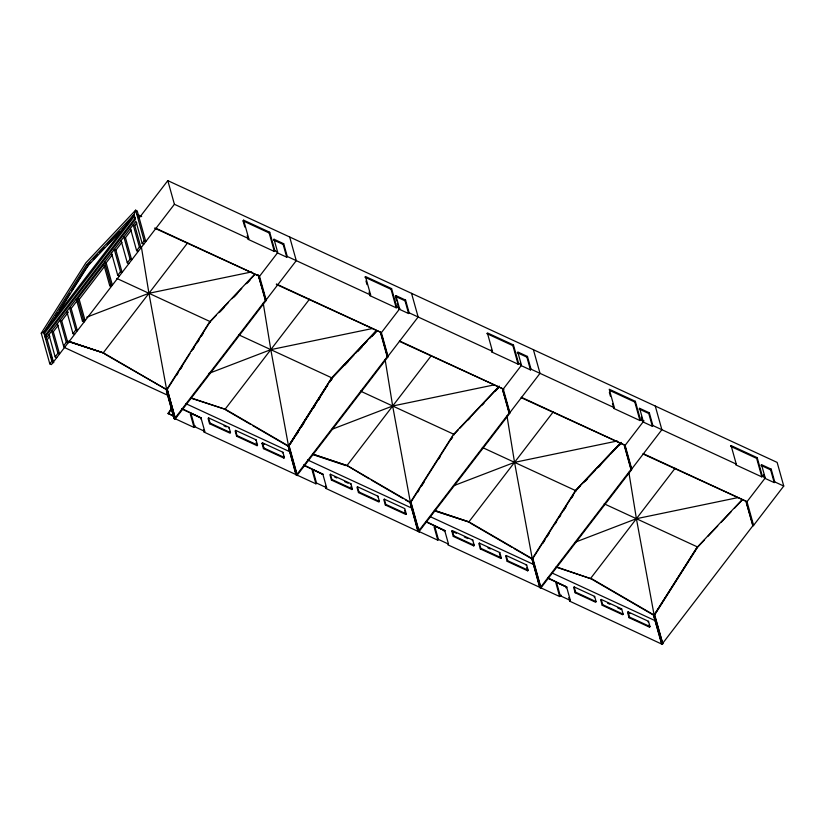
<?xml version="1.0" encoding="UTF-8"?>
<svg xmlns="http://www.w3.org/2000/svg" width="825" height="825" viewBox="0 0 825 825"><rect width="100%" height="100%" fill="white"/><g stroke="black" fill="none" stroke-linecap="round" stroke-linejoin="round"><path stroke-width="1.24" d="M41.25 333.197L85.934 262.742L135.62 210.189L137.228 210.932L145.788 241.581L144.169 240.838L135.62 210.189L134.093 214.572L43.756 332.32L41.25 333.197L49.809 363.835L51.418 364.588L174.405 204.28L167.805 180.634L139.188 217.934M45.076 337.033L135.403 219.295L134.093 214.572L86.532 264.877L43.756 332.32L51.82 361.216L53.439 361.958L47.221 339.683L45.602 338.941L135.939 221.193L142.158 243.468L143.767 244.21M55.749 315.965L57.812 312.716M59.183 310.551L70.156 293.246M71.528 291.081L86.625 267.279M53.635 320.017L88.141 265.619L129.535 221.843M175.055 416.573L175.519 419.265L167.217 389.431L190.008 353.523M191.369 351.337L210.004 321.956L216.171 315.439M176.519 375.427L177.901 373.251M180.654 368.899L182.036 366.723M193.071 349.315L194.453 347.139M197.216 342.787L199.289 339.529M201.352 336.26L203.424 333.001M376.313 330.681L331.743 377.819L288.502 445.985L296.691 475.293L297.175 474.664M383.532 341.694L387.822 357.07L297.485 474.808L296.845 474.55L288.771 445.634L331.567 378.17L376.499 330.639M327.731 384.842L289.771 444.696L327.742 384.863M330.815 380.655L332.197 378.479L329.113 382.666L331.877 378.335L353.904 355.018M297.01 433.95L298.382 431.774M301.146 427.422L303.909 423.07M313.562 407.849L314.944 405.673M318.398 400.228L319.77 398.052M411.644 501.053L452.368 436.848M417.491 492.484L418.873 490.308M421.637 485.956L424.39 481.604M438.879 458.762L440.261 456.586M451.306 439.189L452.677 437.013M620.926 442.468L575.479 490.535L532.249 558.69L540.427 588.008L540.911 587.379M532.826 558.494L575.613 491.03L580.016 486.368M542.819 543.397L544.882 540.138M546.954 536.869L549.027 533.61M555.235 523.823L556.617 521.647M559.371 517.296L560.752 515.12M563.516 510.768L566.27 506.416M571.787 497.712L573.169 495.536M557.164 567.466L590.906 578.717L653.534 615.13L661.598 644.036L662.3 644.366L662.764 643.758L654.38 614.708L697.177 547.243L742.108 499.713M662.764 643.758L654.689 614.852L697.486 547.377L704.529 539.921M173.941 416.512L168.104 413.356L171.693 408.045M168.248 413.882L171.837 408.571M134.506 216.057L44.168 333.805L45.788 334.548L46.386 336.703M45.788 334.548L135.341 217.821M77.591 298.712L79.2 299.454L85.119 320.657L83.511 319.914L77.591 298.712L103.816 264.526L109.735 285.728L111.344 286.471M47.221 339.683L49.882 336.208M53.316 331.722L51.707 330.98L57.925 353.255L59.544 353.997L53.316 331.722L58.235 325.318M61.71 320.791L60.101 320.038L66.32 342.313L67.928 343.066L61.71 320.791L68.382 312.097M71.156 308.478L69.547 307.725L75.766 330.01L77.375 330.753L71.156 308.478L77.127 300.702M106.157 262.855L104.548 262.103L110.767 284.377L112.375 285.13L106.157 262.855L112.355 254.781M115.902 250.15L114.283 249.408L120.512 271.683L122.121 272.436L115.902 250.15L121.945 242.282M125.472 237.682L123.863 236.93L130.082 259.205L131.691 259.958L125.472 237.682L131.288 230.093M134.795 225.534L133.176 224.782L139.404 247.057L141.013 247.809L134.795 225.534L136.857 222.833M79.2 299.454L104.662 266.279M49.809 363.835L51.82 361.216M56.76 357.617L55.151 356.874L57.925 353.255M65.154 346.686L63.546 345.933L66.32 342.313M74.601 334.373L72.992 333.63L75.766 330.01M84.088 322.008L82.479 321.255L83.511 319.914M109.735 285.728L110.767 284.377M119.347 276.055L117.727 275.302L120.512 271.683M128.917 263.577L127.308 262.824L130.082 259.205M138.239 251.429L136.62 250.676L139.404 247.057M142.158 243.468L144.169 240.838M53.862 362.639L52.955 362.588L50.902 355.255M69.156 341.406L103.29 352.791L187.626 242.87M244.788 227.05L243.066 220.883L243.612 220.172L269.723 232.248L274.89 250.748L277.592 251.996L277.045 252.718L286.718 257.183L287.265 256.472L283.707 243.726L274.034 239.25L273.488 239.972L283.161 244.437L286.718 257.183M274.89 250.748L274.343 251.46L248.232 239.394L248.779 238.672L243.612 220.172M274.343 251.46L269.177 232.959L269.723 232.248M258.833 275.983L154.502 228.102M283.161 244.437L283.707 243.726M277.613 252.728L259.524 276.293L266.124 299.939M175.519 419.265L174.127 418.615L166.258 389.431L104.528 353.935M264.629 295.979L265.949 300.713L175.612 418.461L174.972 418.192L265.351 300.403L258.153 274.653M190.936 413.377L190.338 414.15L194.061 427.463L194.648 426.7L190.936 413.377L201.042 418.058L204.765 431.372L204.167 432.145L315.934 483.821L316.522 483.048L312.799 469.734L312.211 470.508L315.934 483.821M200.454 418.822L201.042 418.058M208.56 417.873L208.096 418.481L209.56 423.71L230.031 433.177L230.495 432.568L229.03 427.34L208.56 417.873L210.024 423.101L230.495 432.568M209.56 423.71L210.024 423.101M309.488 299.217L225.153 409.148L288.502 445.985L270.806 349.645L263.247 303.239M191.555 398.392L225.503 409.375L190.554 397.722M228.566 427.938L229.03 427.34M235.599 430.382L235.135 430.98L236.6 436.208L257.07 445.675L257.534 445.067L256.07 439.838L235.599 430.382L237.064 435.61L257.534 445.067M236.6 436.208L237.064 435.61M365.485 276.53L364.939 277.241L391.05 289.317L396.217 307.818L396.763 307.106L391.597 288.606L365.485 276.53L370.652 295.03L370.105 295.742L396.217 307.818M255.606 440.447L256.07 439.838M261.999 443.396L262.463 442.798L282.923 452.265L284.388 457.493L283.924 458.092L263.453 448.635L261.999 443.396L264.268 444.448M263.453 448.635L263.917 448.027L262.463 442.798M391.05 289.317L391.597 288.606M395.907 295.608L395.361 296.319L405.034 300.795L408.592 313.541L409.138 312.83L405.58 300.083L395.907 295.608L399.465 308.354L398.918 309.066L408.592 313.541M282.459 452.863L282.923 452.265M295.989 474.973L288.131 445.789L296.206 474.695M380.707 332.331L276.375 284.46M405.034 300.795L405.58 300.083M399.939 308.468L381.387 332.65L387.987 356.297M296.845 474.55L387.214 356.761L380.614 333.114L381.212 333.424M330.433 474.231L329.969 474.829L331.433 480.067L351.893 489.524L352.358 488.926L350.903 483.698L330.433 474.231L331.897 479.459L352.358 488.926M331.433 480.067L331.897 479.459M418.461 528.072L419.265 531.981L326.04 488.493L326.628 487.73L322.915 474.406L312.799 469.734M312.892 454.121L347.026 465.506L431.362 355.575M350.439 484.296L350.903 483.698M357.472 486.729L357.008 487.338L358.473 492.566L378.933 502.033L379.397 501.425L377.943 496.196L357.472 486.729L358.937 491.958L379.397 501.425M358.473 492.566L358.937 491.958M377.479 496.805L377.943 496.196M518.626 363.464L518.079 364.176L491.968 352.1L492.515 351.388L487.348 332.887L513.459 344.953L518.626 363.464L521.328 364.712L520.781 365.423L530.454 369.899L531.011 369.188L527.453 356.441L517.77 351.966L521.328 364.712M384.326 499.156L383.862 499.754L385.327 504.983L405.787 514.449L406.251 513.841L404.797 508.613L384.326 499.156L385.791 504.384L406.251 513.841M385.327 504.983L385.791 504.384M518.079 364.176L512.913 345.675L513.459 344.953M502.58 388.688L399.413 341.354M530.454 369.899L526.897 357.153L527.453 356.441M521.348 365.434L503.26 389.008L509.86 412.644M506.385 401.6L509.685 413.418L419.358 531.166L418.718 530.908L509.087 413.108L502.487 389.462L505.725 399.238M419.048 531.022L418.564 531.651L410.376 502.343L392.669 406.003L385.12 359.597M434.672 526.092L434.084 526.855L437.797 540.179L438.395 539.406L434.672 526.092L444.778 530.764L448.501 544.077L447.913 544.851L559.67 596.537L560.257 595.763L556.545 582.45L555.947 583.213L559.67 596.537M444.19 531.537L444.778 530.764M451.842 531.187L452.306 530.588L472.766 540.045L474.231 545.273L473.767 545.882L453.296 536.415L451.842 531.187L456.39 533.29M453.296 536.415L453.76 535.817L452.306 530.588M434.754 510.469L468.889 521.854L553.224 411.933M472.302 540.653L472.766 540.045M479.346 543.087L478.882 543.696L480.336 548.924L500.806 558.391L501.27 557.783L499.806 552.554L479.346 543.087L480.8 548.316L501.27 557.783M480.336 548.924L480.8 548.316M499.342 553.152L499.806 552.554M640.499 419.812L639.952 420.533L613.841 408.457L614.388 407.736L609.221 389.235L635.333 401.311L640.499 419.812L643.201 421.07L642.654 421.781L652.327 426.257L652.874 425.535L649.316 412.789L639.643 408.323L639.097 409.035L648.77 413.511L652.327 426.257M506.199 555.503L505.735 556.112L507.189 561.34L527.66 570.807L528.124 570.199L526.659 564.97L506.199 555.503L507.653 560.732L528.124 570.199M507.189 561.34L507.653 560.732M639.952 420.533L634.786 402.022L635.333 401.311M526.195 565.579L526.659 564.97M539.736 587.689L531.867 558.504L539.942 587.41M624.442 445.046L521.276 397.712M648.77 413.511L649.316 412.789M644.005 420.771L625.123 445.356L631.733 469.002M625.288 447.315L631.558 469.776L541.221 587.524L540.581 587.256L630.95 469.466L624.35 445.82L624.958 446.129M566.063 587.895L566.651 587.122L556.545 582.45M574.169 586.936L573.705 587.544L575.169 592.773L595.629 602.24L596.093 601.631L594.639 596.403L574.169 586.936L575.633 592.164L596.093 601.631M575.169 592.773L575.633 592.164M661.598 644.036L569.776 601.208L570.364 600.435L566.651 587.122M675.097 468.291L590.762 578.212L654.112 615.048L662.3 644.366M590.906 578.717L556.163 566.785M594.175 597.011L594.639 596.403M601.208 599.445L600.744 600.043L602.209 605.282L622.679 614.738L623.143 614.14L621.679 608.912L601.208 599.445L602.673 604.673L623.143 614.14M602.209 605.282L602.673 604.673M731.094 445.593L730.548 446.304L756.649 458.38L761.815 476.881L762.372 476.169L757.206 457.669L731.094 445.593L736.261 464.093L735.704 464.815L761.815 476.881M621.679 608.912L621.215 609.51L617.801 607.932M627.598 612.47L628.062 611.861L648.533 621.328L649.997 626.557L649.533 627.165L629.062 617.698L627.598 612.47L629.877 613.522M629.062 617.698L629.527 617.09L628.062 611.861M756.649 458.38L757.206 457.669M761.516 464.671L760.959 465.393L770.643 469.868L774.201 482.604L774.747 481.893L771.189 469.147L761.516 464.671L765.074 477.417L764.528 478.139L774.201 482.604M648.068 621.926L648.533 621.328M653.534 615.13L661.815 643.768M746.316 501.404L643.149 454.07M770.643 469.868L771.189 469.147M753.596 525.36L746.996 501.713L765.095 478.149M662.454 643.613L752.823 525.824L746.223 502.177L753.132 525.968L783.75 486.059L777.15 462.412L167.805 180.634M87.997 265.114L90.626 262.34M93.246 259.566L97.618 254.946M99.361 253.1L104.61 247.552M107.229 244.778L119.46 231.835M86.615 267.62L87.419 266.774M254.636 274.292L209.694 321.822L210.323 322.121M218.821 312.665L228.515 302.393M232.031 298.691L241.725 288.41M246.118 283.779L254.946 274.426M220.007 311.871L224.41 307.22M234.104 296.969L237.621 293.246M247.314 282.996L249.954 280.201M355.668 353.152L367.115 341.034M369.755 338.281L376.808 330.784M344.52 365.434L348.047 361.711M357.73 351.46L362.134 346.799M371.827 336.559L376.231 331.897M499.249 386.069L453.441 434.528L454.059 434.837M453.75 434.692L458.153 430.011M459.917 428.165L498.682 387.142M468.157 419.925L469.91 418.069M482.243 405.023L484.007 403.157M495.454 391.05L498.981 387.317M621.122 442.417L575.303 490.885L575.933 491.184M583.543 482.656L595 470.528M597.64 467.754L609.097 455.617M610.851 453.781L620.544 443.499M585.616 480.944L587.379 479.077M598.826 466.971L600.59 465.104M619.09 445.541L620.843 443.675M708.056 536.198L717.75 525.948M721.277 522.215L730.96 511.964M734.487 508.241L742.417 499.847M86.677 317.192L148.933 293.287L251.677 271.93M208.539 373.539L270.806 349.645L372.292 328.546M331.609 429.443L392.669 406.003L494.154 384.893M453.482 485.791L514.542 462.361L617.275 440.993M575.345 542.149L636.415 518.708L737.901 497.609M137.29 214.675L140.941 215.892M138.064 215.387L141.683 216.593M137.858 215.655L140.271 216.459M67.485 340.962L103.641 353.028L68.475 341.643M312.427 454.08L347.377 465.733L369.136 478.789M313.418 454.75L345.964 465.609M434.301 510.427L469.25 522.091L436.497 511.51M243.066 220.883L269.177 232.959M486.802 333.599L512.913 345.675M609.809 390.483L634.786 402.022M517.223 352.677L526.897 357.153M174.405 204.28L248.779 238.672M287.265 256.472L370.652 295.03M396.763 307.106L399.465 308.354M409.138 312.83L492.515 351.388M531.011 369.188L614.388 407.736M652.874 425.535L736.261 464.093M762.372 476.169L765.074 477.417M774.747 481.893L783.75 486.059M155.719 228.195L259.586 276.231M276.416 284.017L381.449 332.588M399.455 340.911L503.941 389.317M521.328 397.268L625.185 445.294M643.191 453.616L747.058 501.652M258.741 276.757L263.969 293.618M265.351 300.403L265.949 300.713M387.214 356.761L387.822 357.07M509.087 413.108L509.685 413.418M630.95 469.466L631.558 469.776M116.748 278.407L209.87 321.472L166.64 389.627L174.818 418.945L175.302 418.316L167.238 389.421M238.611 334.764L331.743 377.819M360.484 391.112L453.606 434.177L410.376 502.343L347.026 465.506M482.347 447.47L575.479 490.535M604.22 503.827L697.352 546.893L654.112 615.048L636.415 518.708L628.856 472.302M86.532 264.877L88.45 265.763M167.547 389.565L166.908 389.287L174.972 418.192M411.283 502.27L410.644 501.992L418.718 530.908M533.156 558.628L532.517 558.35L540.581 587.256M63.824 347.222L167.918 395.361M185.687 403.58L289.781 451.718M307.56 459.927L411.654 508.066M430.598 516.832L533.528 564.424M552.472 573.179L655.39 620.782M224.018 425.834L226.287 426.886M334.517 476.933L336.796 477.984M344.747 481.666L348.16 483.244M464.341 536.972L467.754 538.55M487.977 547.903L490.246 548.955M607.571 603.199L609.84 604.251M181.799 408.54L201.279 418.007L181.943 409.066M303.672 464.898L323.142 474.354L303.817 465.424M426.68 521.771L445.015 530.712L425.69 521.771M548.542 578.129L566.888 587.07L547.553 578.129M263.917 448.027L284.388 457.493M453.76 535.817L474.231 545.273M629.527 617.09L649.997 626.557M168.104 413.356L174.931 416.512M194.648 426.7L204.765 431.372M316.522 483.048L326.628 487.73M438.395 539.406L448.501 544.077M560.257 595.763L570.364 600.435M175.735 418.987L194.061 427.463M419.471 531.702L437.797 540.179M468.889 521.854L532.249 558.69L514.542 462.361L506.983 415.944M470.137 522.998L511.882 547.274M514.078 548.553L531.661 558.773M371.332 480.067L403.198 498.589M405.395 499.868L408.695 501.786M225.297 409.654L250.563 424.349M252.759 425.628L287.925 446.067M103.29 352.791L166.64 389.627L148.933 293.287L141.374 246.881M763.548 474.664L764.528 478.139M655.277 406.055L661.877 429.701L631.249 469.631L624.659 445.964M639.643 408.323L643.201 421.07M641.355 417.141L642.654 421.781M609.366 392.422L610.397 396.124M612.459 403.518L613.841 408.457M648.945 625.072L649.533 627.165M533.414 349.707L540.014 373.343L509.376 413.273L502.796 389.606M520.142 363.103L520.781 365.423M568.765 597.578L569.776 601.208M561 595.042L561.144 595.567M491.277 349.635L491.968 352.1M532.847 558.484L541.128 588.328M526.783 567.672L527.66 570.807M499.641 554.204L500.806 558.391M411.541 293.349L418.141 316.996L387.513 356.926L380.923 333.259M473.179 543.788L473.767 545.882M395.68 297.485L396.65 300.96M397.299 303.28L398.918 309.066M381.872 335.785L382.862 339.333M365.97 280.943L367.001 284.646M369.064 292.04L370.105 295.742M418.677 528.763L419.358 531.166M410.974 502.126L419.265 531.981M418.069 531.053L410.004 502.147L417.863 531.331M404.621 510.262L405.787 514.449M289.668 236.992L296.278 260.638L265.64 300.568L259.05 276.901M351.017 486.389L351.893 489.524M274.034 239.25L277.592 251.996M325.359 486.08L326.04 488.493M247.201 235.692L248.232 239.394M289.441 446.975L297.392 475.623M283.336 455.998L283.924 458.092M256.193 442.54L257.07 445.675M203.497 429.722L204.167 432.145M195.391 425.978L195.546 426.504M130.402 228.401L136.62 250.676M166.392 390.916L174.127 418.615M121.079 240.549L127.308 262.824M111.509 253.028L117.727 275.302M76.261 298.98L82.479 321.255M66.763 311.345L72.992 333.63M57.317 323.658L63.546 345.933M48.933 334.599L55.151 356.874"/></g></svg>
